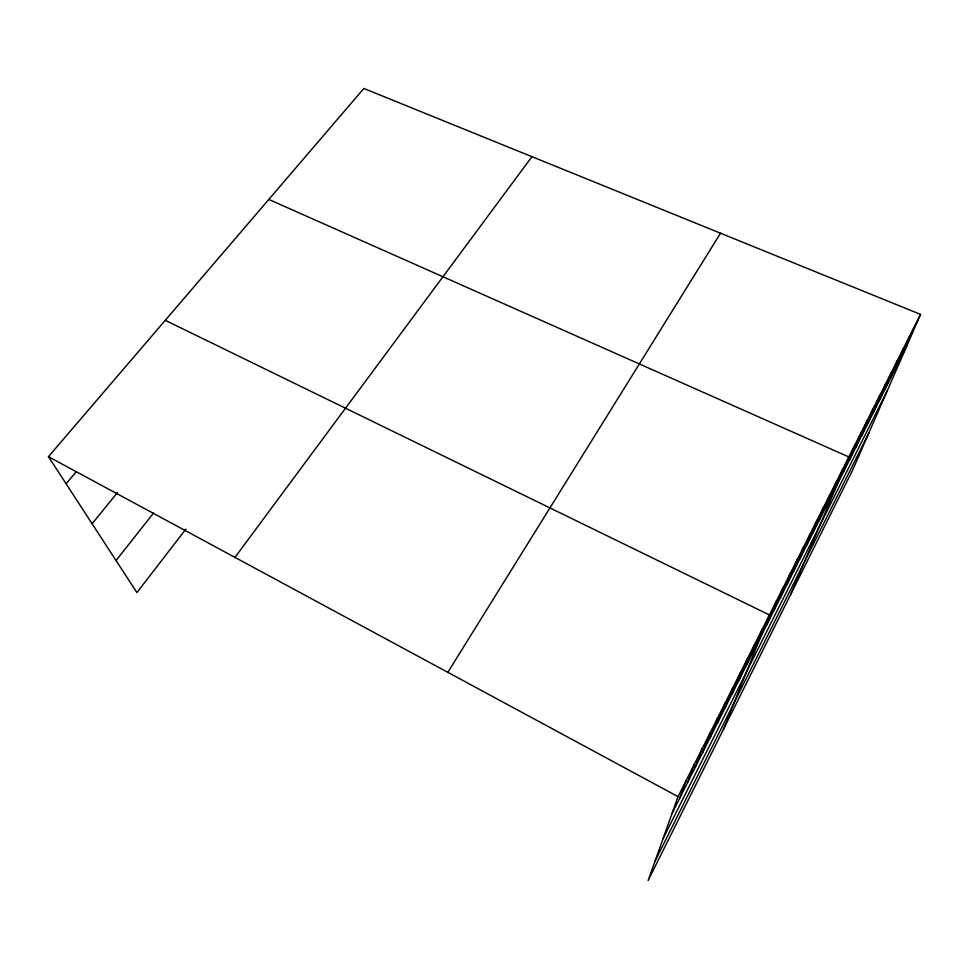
<?xml version="1.0" encoding="UTF-8"?>
<svg xmlns="http://www.w3.org/2000/svg" width="969" height="969" viewBox="0 0 969 969"><rect width="100%" height="100%" fill="white"/><g stroke="black" fill="none" stroke-linecap="round" stroke-linejoin="round"><path stroke-width="1.45" d="M920.55 314.392L678.034 796.639L648.116 880.53L852.672 470.038L920.55 314.392L363.859 88.47L48.45 456.678L136.908 592.592L185.866 529.098M679.754 798.19L686.173 780.457M687.481 782.782L694.204 764.48M695.124 767.545L702.137 748.71M702.682 752.489L709.974 733.121M710.156 737.615L717.726 717.714M717.532 722.91L725.369 702.513M724.836 708.375L732.927 687.481M732.043 693.998L740.401 672.619M739.177 679.79L747.777 657.951M746.227 665.739L755.069 643.44M753.204 651.858L762.288 629.111M723.322 729.621L769.41 614.94L165.263 320.303M766.915 624.533L776.448 600.937M773.65 611.1L783.412 587.105M780.324 597.825L790.292 573.418M786.913 584.682L797.099 559.888M793.441 571.686L803.822 546.516M799.885 558.834L810.472 533.289M806.269 546.116L817.049 520.208M812.591 533.531L823.553 507.284M818.841 521.08L829.985 494.493M825.019 508.773L836.344 481.847M831.136 496.576L842.63 469.335M790.522 594.76L848.856 456.956L268.813 199.432M843.357 472.23L855.191 444.347M849.462 460.069L861.465 431.883M855.506 448.041L867.667 419.553M861.477 436.135L873.796 407.355M867.388 424.349L879.864 395.291M873.239 412.697L885.872 383.361M879.028 401.154L891.807 371.551M884.758 389.744L897.682 359.874M890.426 378.443L903.483 348.319M896.046 367.263L909.237 336.897M901.606 356.192L914.918 325.584M663.038 838.682L887.192 390.87M655.008 861.199L868.793 433.07M671.917 813.79L907.105 345.23M447.835 672.341L720.524 233.214M234.946 557.381L531.945 156.687M116.038 560.518L153.502 513.122M92.103 523.757L117.552 492.458M66.098 483.797L75.933 472.06M48.45 456.678L678.034 796.639"/></g></svg>
